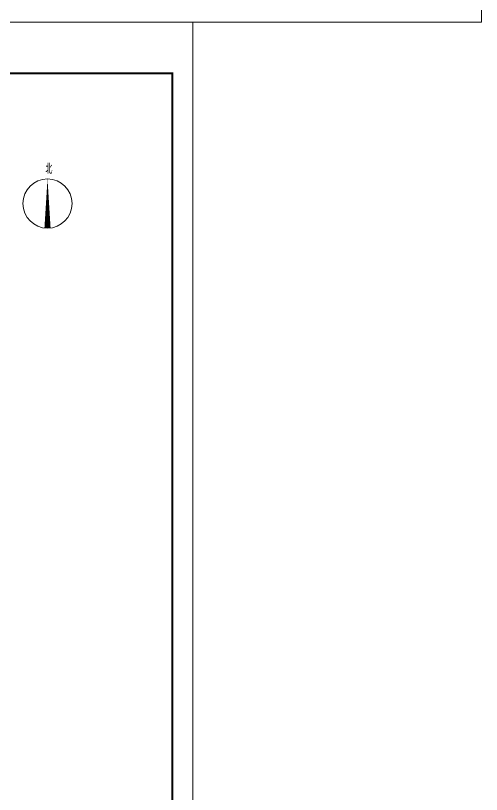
# Model space of a CAD drawing. Header units: inches. Extents: x -3733042 to -3450527, y 579159 to 997713.
# Drawn here: x -3682326 to -3648265, y 822457 to 879388 of the extents above; entities that cross this region are included whole.
import ezdxf

# ---------------------------------------------------------------- set-up
doc = ezdxf.new("R2010")
doc.units = ezdxf.units.IN
doc.header["$LTSCALE"] = 1000
doc.header["$MEASUREMENT"] = 0
for name, color, linetype, lineweight in [('DIM_SYMB', 3, 'Continuous', 18), ('PUB_TEXT', 7, 'Continuous', 18), ('PUB_TITLE', 153, 'Continuous', 18)]:
    doc.layers.add(name, color=color, linetype=linetype, lineweight=lineweight)
doc.styles.add('_TCH_DIM', font='simplex.shx', dxfattribs={"width": 0.7, "bigfont": 'gbcbig.shx'})

msp = doc.modelspace()

# ---------------------------------------------------------------- linework, layer by layer
at = {"layer": 'DIM_SYMB'}
msp.add_lwpolyline([(-3679991, 863846.2, 450, 0, 0), (-3679991, 867446.2, 0, 0, 0)], format="xyseb", dxfattribs=at)
msp.add_circle((-3679991, 865646.2), 1800, dxfattribs=at)
at = {"layer": 'PUB_TITLE'}
for points in [[(-3732364.6, 878912.6), (-3648264.6, 878912.6), (-3648264.6, 938312.6), (-3732364.6, 938312.6)], [(-3732364.6, 789812.6), (-3669364.6, 789812.6), (-3669364.6, 878912.6), (-3732364.6, 878912.6)]]:
    msp.add_lwpolyline(points, close=True, dxfattribs=at)
msp.add_lwpolyline([(-3730864.6, 791312.6, 150, 150, 0), (-3670864.6, 791312.6, 150, 150, 0), (-3670864.6, 875162.6, 150, 150, 0), (-3730864.6, 875162.6, 150, 150, 0)], format="xyseb", close=True, dxfattribs=at)

# ---------------------------------------------------------------- texts
at = {"layer": 'PUB_TEXT', "style": '_TCH_DIM', "width": 0.7}
msp.add_text('北', height=723.4, dxfattribs=at).set_placement((-3680141.8, 867821.2))

doc.saveas('drawing.dxf')
